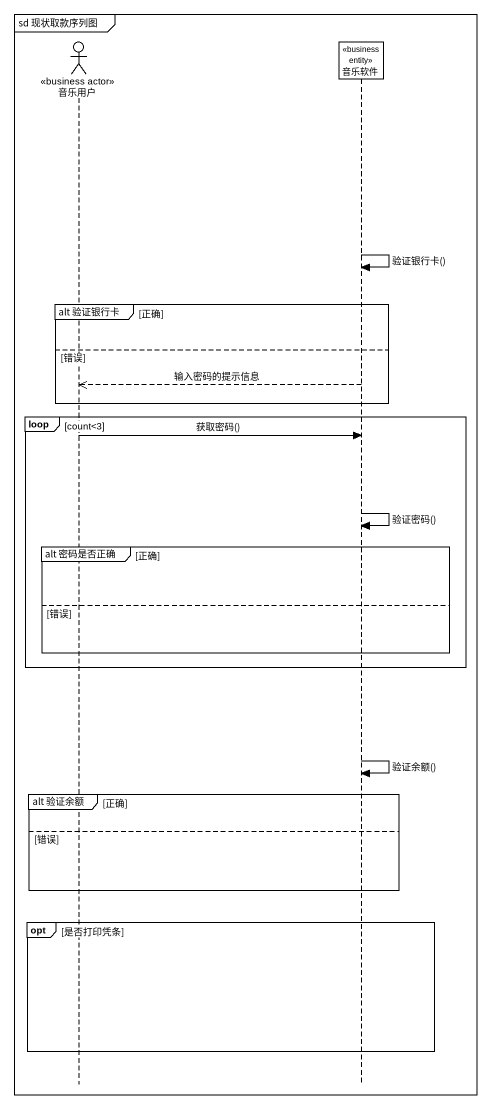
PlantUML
@startuml
mainframe sd 现状取款序列图
hide footbox
actor 音乐用户 <<business actor>>
participant 音乐软件 <<business entity>>

音乐软件 -> 音乐软件 : 验证银行卡()
group alt 验证银行卡 [正确]
else 错误
  音乐软件 -->> 音乐用户 : 输入密码的提示信息
end
loop count<3
  音乐用户 -> 音乐软件 : 获取密码()
  音乐软件 -> 音乐软件 : 验证密码()
  group alt 密码是否正确 [正确]
  else 错误
  end
end
音乐软件 -> 音乐软件 : 验证余额()
group alt 验证余额 [正确]
else 错误
end
opt 是否打印凭条
end
@enduml
